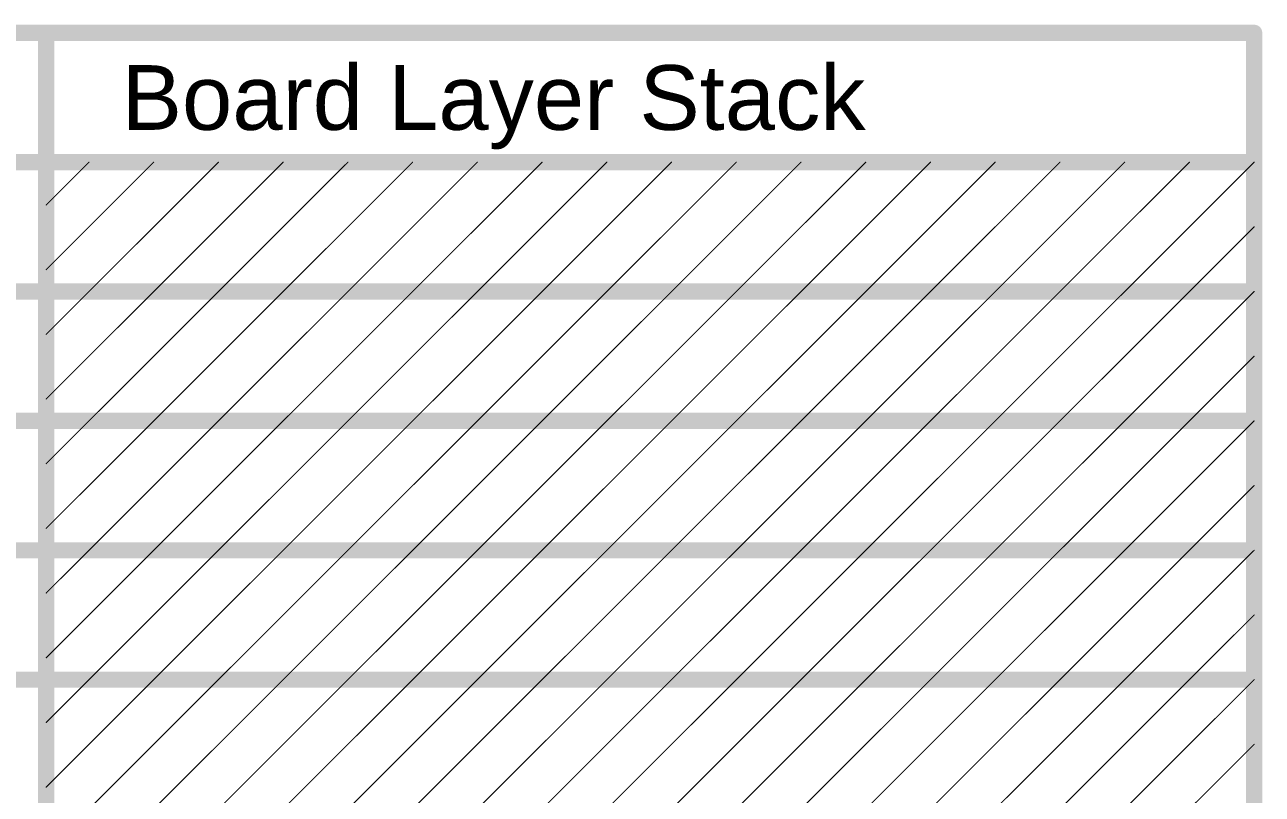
# Model space of a CAD drawing. Header units: inches. Extents: x 24 to 500, y 68 to 269.
# Drawn here: x 471.34 to 500.47, y 237.15 to 255.28 of the extents above; entities that cross this region are included whole.
import ezdxf

# ---------------------------------------------------------------- set-up
doc = ezdxf.new("R2010")
doc.units = ezdxf.units.IN
doc.layers.add('Fabrication', color=76, linetype='Continuous')
doc.styles.add('Arial', font='', dxfattribs={"height": 0.2})
doc.styles.get('Arial').set_extended_font_data('Arial')

msp = doc.modelspace()

# ---------------------------------------------------------------- linework, layer by layer
at = {"layer": 'Fabrication'}
for points in [[(384.997, 255.092, 0.381, 0.381, 0), (500.282, 255.092, 0.381, 0.381, 0)], [(471.842, 218.516, 0.381, 0.381, 0), (471.842, 255.092, 0.381, 0.381, 0)], [(500.282, 218.516, 0.381, 0.381, 0), (500.282, 255.092, 0.381, 0.381, 0)], [(384.997, 252.044, 0.381, 0.381, 0), (500.282, 252.044, 0.381, 0.381, 0)], [(471.842, 249.512, 0.0254, 0.0254, 0), (474.374, 252.044, 0.0254, 0.0254, 0)], [(471.842, 251.036, 0.0254, 0.0254, 0), (472.85, 252.044, 0.0254, 0.0254, 0)], [(472.85, 248.996, 0.0254, 0.0254, 0), (475.898, 252.044, 0.0254, 0.0254, 0)], [(474.374, 248.996, 0.0254, 0.0254, 0), (477.422, 252.044, 0.0254, 0.0254, 0)], [(475.898, 248.996, 0.0254, 0.0254, 0), (478.946, 252.044, 0.0254, 0.0254, 0)], [(477.422, 248.996, 0.0254, 0.0254, 0), (480.47, 252.044, 0.0254, 0.0254, 0)], [(478.946, 248.996, 0.0254, 0.0254, 0), (481.994, 252.044, 0.0254, 0.0254, 0)], [(480.47, 248.996, 0.0254, 0.0254, 0), (483.518, 252.044, 0.0254, 0.0254, 0)], [(481.994, 248.996, 0.0254, 0.0254, 0), (485.042, 252.044, 0.0254, 0.0254, 0)], [(483.518, 248.996, 0.0254, 0.0254, 0), (486.566, 252.044, 0.0254, 0.0254, 0)], [(485.042, 248.996, 0.0254, 0.0254, 0), (488.09, 252.044, 0.0254, 0.0254, 0)], [(486.566, 248.996, 0.0254, 0.0254, 0), (489.614, 252.044, 0.0254, 0.0254, 0)], [(488.09, 248.996, 0.0254, 0.0254, 0), (491.138, 252.044, 0.0254, 0.0254, 0)], [(489.614, 248.996, 0.0254, 0.0254, 0), (492.662, 252.044, 0.0254, 0.0254, 0)], [(491.138, 248.996, 0.0254, 0.0254, 0), (494.186, 252.044, 0.0254, 0.0254, 0)], [(492.662, 248.996, 0.0254, 0.0254, 0), (495.71, 252.044, 0.0254, 0.0254, 0)], [(494.186, 248.996, 0.0254, 0.0254, 0), (497.234, 252.044, 0.0254, 0.0254, 0)], [(495.71, 248.996, 0.0254, 0.0254, 0), (498.758, 252.044, 0.0254, 0.0254, 0)], [(497.234, 248.996, 0.0254, 0.0254, 0), (500.282, 252.044, 0.0254, 0.0254, 0)], [(498.758, 248.996, 0.0254, 0.0254, 0), (500.282, 250.52, 0.0254, 0.0254, 0)], [(457.368, 248.996, 0.381, 0.381, 0), (471.842, 248.996, 0.381, 0.381, 0)], [(471.842, 248.996, 0.381, 0.381, 0), (500.282, 248.996, 0.381, 0.381, 0)], [(471.842, 246.464, 0.0254, 0.0254, 0), (474.374, 248.996, 0.0254, 0.0254, 0)], [(471.842, 247.988, 0.0254, 0.0254, 0), (472.85, 248.996, 0.0254, 0.0254, 0)], [(472.85, 245.948, 0.0254, 0.0254, 0), (475.898, 248.996, 0.0254, 0.0254, 0)], [(474.374, 245.948, 0.0254, 0.0254, 0), (477.422, 248.996, 0.0254, 0.0254, 0)], [(475.898, 245.948, 0.0254, 0.0254, 0), (478.946, 248.996, 0.0254, 0.0254, 0)], [(477.422, 245.948, 0.0254, 0.0254, 0), (480.47, 248.996, 0.0254, 0.0254, 0)], [(478.946, 245.948, 0.0254, 0.0254, 0), (481.994, 248.996, 0.0254, 0.0254, 0)], [(480.47, 245.948, 0.0254, 0.0254, 0), (483.518, 248.996, 0.0254, 0.0254, 0)], [(481.994, 245.948, 0.0254, 0.0254, 0), (485.042, 248.996, 0.0254, 0.0254, 0)], [(483.518, 245.948, 0.0254, 0.0254, 0), (486.566, 248.996, 0.0254, 0.0254, 0)], [(485.042, 245.948, 0.0254, 0.0254, 0), (488.09, 248.996, 0.0254, 0.0254, 0)], [(486.566, 245.948, 0.0254, 0.0254, 0), (489.614, 248.996, 0.0254, 0.0254, 0)], [(488.09, 245.948, 0.0254, 0.0254, 0), (491.138, 248.996, 0.0254, 0.0254, 0)], [(489.614, 245.948, 0.0254, 0.0254, 0), (492.662, 248.996, 0.0254, 0.0254, 0)], [(491.138, 245.948, 0.0254, 0.0254, 0), (494.186, 248.996, 0.0254, 0.0254, 0)], [(492.662, 245.948, 0.0254, 0.0254, 0), (495.71, 248.996, 0.0254, 0.0254, 0)], [(494.186, 245.948, 0.0254, 0.0254, 0), (497.234, 248.996, 0.0254, 0.0254, 0)], [(495.71, 245.948, 0.0254, 0.0254, 0), (498.758, 248.996, 0.0254, 0.0254, 0)], [(497.234, 245.948, 0.0254, 0.0254, 0), (500.282, 248.996, 0.0254, 0.0254, 0)], [(498.758, 245.948, 0.0254, 0.0254, 0), (500.282, 247.472, 0.0254, 0.0254, 0)], [(457.368, 245.948, 0.381, 0.381, 0), (471.842, 245.948, 0.381, 0.381, 0)], [(471.842, 245.948, 0.381, 0.381, 0), (500.282, 245.948, 0.381, 0.381, 0)], [(471.842, 243.416, 0.0254, 0.0254, 0), (474.374, 245.948, 0.0254, 0.0254, 0)], [(471.842, 244.94, 0.0254, 0.0254, 0), (472.85, 245.948, 0.0254, 0.0254, 0)], [(472.85, 242.9, 0.0254, 0.0254, 0), (475.898, 245.948, 0.0254, 0.0254, 0)], [(474.374, 242.9, 0.0254, 0.0254, 0), (477.422, 245.948, 0.0254, 0.0254, 0)], [(475.898, 242.9, 0.0254, 0.0254, 0), (478.946, 245.948, 0.0254, 0.0254, 0)], [(477.422, 242.9, 0.0254, 0.0254, 0), (480.47, 245.948, 0.0254, 0.0254, 0)], [(478.946, 242.9, 0.0254, 0.0254, 0), (481.994, 245.948, 0.0254, 0.0254, 0)], [(480.47, 242.9, 0.0254, 0.0254, 0), (483.518, 245.948, 0.0254, 0.0254, 0)], [(481.994, 242.9, 0.0254, 0.0254, 0), (485.042, 245.948, 0.0254, 0.0254, 0)], [(483.518, 242.9, 0.0254, 0.0254, 0), (486.566, 245.948, 0.0254, 0.0254, 0)], [(485.042, 242.9, 0.0254, 0.0254, 0), (488.09, 245.948, 0.0254, 0.0254, 0)], [(486.566, 242.9, 0.0254, 0.0254, 0), (489.614, 245.948, 0.0254, 0.0254, 0)], [(488.09, 242.9, 0.0254, 0.0254, 0), (491.138, 245.948, 0.0254, 0.0254, 0)], [(489.614, 242.9, 0.0254, 0.0254, 0), (492.662, 245.948, 0.0254, 0.0254, 0)], [(491.138, 242.9, 0.0254, 0.0254, 0), (494.186, 245.948, 0.0254, 0.0254, 0)], [(492.662, 242.9, 0.0254, 0.0254, 0), (495.71, 245.948, 0.0254, 0.0254, 0)], [(494.186, 242.9, 0.0254, 0.0254, 0), (497.234, 245.948, 0.0254, 0.0254, 0)], [(495.71, 242.9, 0.0254, 0.0254, 0), (498.758, 245.948, 0.0254, 0.0254, 0)], [(497.234, 242.9, 0.0254, 0.0254, 0), (500.282, 245.948, 0.0254, 0.0254, 0)], [(498.758, 242.9, 0.0254, 0.0254, 0), (500.282, 244.424, 0.0254, 0.0254, 0)], [(457.368, 242.9, 0.381, 0.381, 0), (471.842, 242.9, 0.381, 0.381, 0)], [(471.842, 242.9, 0.381, 0.381, 0), (500.282, 242.9, 0.381, 0.381, 0)], [(471.842, 240.368, 0.0254, 0.0254, 0), (474.374, 242.9, 0.0254, 0.0254, 0)], [(471.842, 241.892, 0.0254, 0.0254, 0), (472.85, 242.9, 0.0254, 0.0254, 0)], [(472.85, 239.852, 0.0254, 0.0254, 0), (475.898, 242.9, 0.0254, 0.0254, 0)], [(474.374, 239.852, 0.0254, 0.0254, 0), (477.422, 242.9, 0.0254, 0.0254, 0)], [(475.898, 239.852, 0.0254, 0.0254, 0), (478.946, 242.9, 0.0254, 0.0254, 0)], [(477.422, 239.852, 0.0254, 0.0254, 0), (480.47, 242.9, 0.0254, 0.0254, 0)], [(478.946, 239.852, 0.0254, 0.0254, 0), (481.994, 242.9, 0.0254, 0.0254, 0)], [(480.47, 239.852, 0.0254, 0.0254, 0), (483.518, 242.9, 0.0254, 0.0254, 0)], [(481.994, 239.852, 0.0254, 0.0254, 0), (485.042, 242.9, 0.0254, 0.0254, 0)], [(483.518, 239.852, 0.0254, 0.0254, 0), (486.566, 242.9, 0.0254, 0.0254, 0)], [(485.042, 239.852, 0.0254, 0.0254, 0), (488.09, 242.9, 0.0254, 0.0254, 0)], [(486.566, 239.852, 0.0254, 0.0254, 0), (489.614, 242.9, 0.0254, 0.0254, 0)], [(488.09, 239.852, 0.0254, 0.0254, 0), (491.138, 242.9, 0.0254, 0.0254, 0)], [(489.614, 239.852, 0.0254, 0.0254, 0), (492.662, 242.9, 0.0254, 0.0254, 0)], [(491.138, 239.852, 0.0254, 0.0254, 0), (494.186, 242.9, 0.0254, 0.0254, 0)], [(492.662, 239.852, 0.0254, 0.0254, 0), (495.71, 242.9, 0.0254, 0.0254, 0)], [(494.186, 239.852, 0.0254, 0.0254, 0), (497.234, 242.9, 0.0254, 0.0254, 0)], [(495.71, 239.852, 0.0254, 0.0254, 0), (498.758, 242.9, 0.0254, 0.0254, 0)], [(497.234, 239.852, 0.0254, 0.0254, 0), (500.282, 242.9, 0.0254, 0.0254, 0)], [(498.758, 239.852, 0.0254, 0.0254, 0), (500.282, 241.376, 0.0254, 0.0254, 0)], [(457.368, 239.852, 0.381, 0.381, 0), (471.842, 239.852, 0.381, 0.381, 0)], [(471.842, 239.852, 0.381, 0.381, 0), (500.282, 239.852, 0.381, 0.381, 0)], [(471.842, 237.32, 0.0254, 0.0254, 0), (474.374, 239.852, 0.0254, 0.0254, 0)], [(471.842, 238.844, 0.0254, 0.0254, 0), (472.85, 239.852, 0.0254, 0.0254, 0)], [(472.85, 236.804, 0.0254, 0.0254, 0), (475.898, 239.852, 0.0254, 0.0254, 0)], [(474.374, 236.804, 0.0254, 0.0254, 0), (477.422, 239.852, 0.0254, 0.0254, 0)], [(475.898, 236.804, 0.0254, 0.0254, 0), (478.946, 239.852, 0.0254, 0.0254, 0)], [(477.422, 236.804, 0.0254, 0.0254, 0), (480.47, 239.852, 0.0254, 0.0254, 0)], [(478.946, 236.804, 0.0254, 0.0254, 0), (481.994, 239.852, 0.0254, 0.0254, 0)], [(480.47, 236.804, 0.0254, 0.0254, 0), (483.518, 239.852, 0.0254, 0.0254, 0)], [(481.994, 236.804, 0.0254, 0.0254, 0), (485.042, 239.852, 0.0254, 0.0254, 0)], [(483.518, 236.804, 0.0254, 0.0254, 0), (486.566, 239.852, 0.0254, 0.0254, 0)], [(485.042, 236.804, 0.0254, 0.0254, 0), (488.09, 239.852, 0.0254, 0.0254, 0)], [(486.566, 236.804, 0.0254, 0.0254, 0), (489.614, 239.852, 0.0254, 0.0254, 0)], [(488.09, 236.804, 0.0254, 0.0254, 0), (491.138, 239.852, 0.0254, 0.0254, 0)], [(489.614, 236.804, 0.0254, 0.0254, 0), (492.662, 239.852, 0.0254, 0.0254, 0)], [(491.138, 236.804, 0.0254, 0.0254, 0), (494.186, 239.852, 0.0254, 0.0254, 0)], [(492.662, 236.804, 0.0254, 0.0254, 0), (495.71, 239.852, 0.0254, 0.0254, 0)], [(494.186, 236.804, 0.0254, 0.0254, 0), (497.234, 239.852, 0.0254, 0.0254, 0)], [(495.71, 236.804, 0.0254, 0.0254, 0), (498.758, 239.852, 0.0254, 0.0254, 0)], [(497.234, 236.804, 0.0254, 0.0254, 0), (500.282, 239.852, 0.0254, 0.0254, 0)], [(498.758, 236.804, 0.0254, 0.0254, 0), (500.282, 238.328, 0.0254, 0.0254, 0)]]:
    msp.add_lwpolyline(points, format="xyseb", dxfattribs=at)
for points in [[(471.747, 255.092, 0.191, 0.191, 1), (471.937, 255.092, 0.191, 0.191, 1)], [(500.187, 255.092, 0.191, 0.191, 1), (500.377, 255.092, 0.191, 0.191, 1)], [(500.187, 255.092, 0.191, 0.191, 1), (500.377, 255.092, 0.191, 0.191, 1)], [(472.844, 252.044, 0.0127, 0.0127, 1), (472.856, 252.044, 0.0127, 0.0127, 1)], [(474.368, 252.044, 0.0127, 0.0127, 1), (474.38, 252.044, 0.0127, 0.0127, 1)], [(475.892, 252.044, 0.0127, 0.0127, 1), (475.904, 252.044, 0.0127, 0.0127, 1)], [(477.416, 252.044, 0.0127, 0.0127, 1), (477.428, 252.044, 0.0127, 0.0127, 1)], [(478.94, 252.044, 0.0127, 0.0127, 1), (478.952, 252.044, 0.0127, 0.0127, 1)], [(480.464, 252.044, 0.0127, 0.0127, 1), (480.476, 252.044, 0.0127, 0.0127, 1)], [(481.988, 252.044, 0.0127, 0.0127, 1), (482, 252.044, 0.0127, 0.0127, 1)], [(483.512, 252.044, 0.0127, 0.0127, 1), (483.524, 252.044, 0.0127, 0.0127, 1)], [(485.036, 252.044, 0.0127, 0.0127, 1), (485.048, 252.044, 0.0127, 0.0127, 1)], [(486.56, 252.044, 0.0127, 0.0127, 1), (486.572, 252.044, 0.0127, 0.0127, 1)], [(488.084, 252.044, 0.0127, 0.0127, 1), (488.096, 252.044, 0.0127, 0.0127, 1)], [(489.608, 252.044, 0.0127, 0.0127, 1), (489.62, 252.044, 0.0127, 0.0127, 1)], [(491.132, 252.044, 0.0127, 0.0127, 1), (491.144, 252.044, 0.0127, 0.0127, 1)], [(492.656, 252.044, 0.0127, 0.0127, 1), (492.668, 252.044, 0.0127, 0.0127, 1)], [(494.18, 252.044, 0.0127, 0.0127, 1), (494.192, 252.044, 0.0127, 0.0127, 1)], [(495.704, 252.044, 0.0127, 0.0127, 1), (495.716, 252.044, 0.0127, 0.0127, 1)], [(497.228, 252.044, 0.0127, 0.0127, 1), (497.24, 252.044, 0.0127, 0.0127, 1)], [(498.752, 252.044, 0.0127, 0.0127, 1), (498.764, 252.044, 0.0127, 0.0127, 1)], [(500.187, 252.044, 0.191, 0.191, 1), (500.377, 252.044, 0.191, 0.191, 1)], [(500.276, 252.044, 0.0127, 0.0127, 1), (500.288, 252.044, 0.0127, 0.0127, 1)], [(471.836, 251.036, 0.0127, 0.0127, 1), (471.849, 251.036, 0.0127, 0.0127, 1)], [(500.276, 250.52, 0.0127, 0.0127, 1), (500.288, 250.52, 0.0127, 0.0127, 1)], [(471.836, 249.512, 0.0127, 0.0127, 1), (471.849, 249.512, 0.0127, 0.0127, 1)], [(471.747, 248.996, 0.191, 0.191, 1), (471.937, 248.996, 0.191, 0.191, 1)], [(471.747, 248.996, 0.191, 0.191, 1), (471.937, 248.996, 0.191, 0.191, 1)], [(500.187, 248.996, 0.191, 0.191, 1), (500.377, 248.996, 0.191, 0.191, 1)], [(472.844, 248.996, 0.0127, 0.0127, 1), (472.856, 248.996, 0.0127, 0.0127, 1)], [(472.844, 248.996, 0.0127, 0.0127, 1), (472.856, 248.996, 0.0127, 0.0127, 1)], [(474.368, 248.996, 0.0127, 0.0127, 1), (474.38, 248.996, 0.0127, 0.0127, 1)], [(474.368, 248.996, 0.0127, 0.0127, 1), (474.38, 248.996, 0.0127, 0.0127, 1)], [(475.892, 248.996, 0.0127, 0.0127, 1), (475.904, 248.996, 0.0127, 0.0127, 1)], [(475.892, 248.996, 0.0127, 0.0127, 1), (475.904, 248.996, 0.0127, 0.0127, 1)], [(477.416, 248.996, 0.0127, 0.0127, 1), (477.428, 248.996, 0.0127, 0.0127, 1)], [(477.416, 248.996, 0.0127, 0.0127, 1), (477.428, 248.996, 0.0127, 0.0127, 1)], [(478.94, 248.996, 0.0127, 0.0127, 1), (478.952, 248.996, 0.0127, 0.0127, 1)], [(478.94, 248.996, 0.0127, 0.0127, 1), (478.952, 248.996, 0.0127, 0.0127, 1)], [(480.464, 248.996, 0.0127, 0.0127, 1), (480.476, 248.996, 0.0127, 0.0127, 1)], [(480.464, 248.996, 0.0127, 0.0127, 1), (480.476, 248.996, 0.0127, 0.0127, 1)], [(481.988, 248.996, 0.0127, 0.0127, 1), (482, 248.996, 0.0127, 0.0127, 1)], [(481.988, 248.996, 0.0127, 0.0127, 1), (482, 248.996, 0.0127, 0.0127, 1)], [(483.512, 248.996, 0.0127, 0.0127, 1), (483.524, 248.996, 0.0127, 0.0127, 1)], [(483.512, 248.996, 0.0127, 0.0127, 1), (483.524, 248.996, 0.0127, 0.0127, 1)], [(485.036, 248.996, 0.0127, 0.0127, 1), (485.048, 248.996, 0.0127, 0.0127, 1)], [(485.036, 248.996, 0.0127, 0.0127, 1), (485.048, 248.996, 0.0127, 0.0127, 1)], [(486.56, 248.996, 0.0127, 0.0127, 1), (486.572, 248.996, 0.0127, 0.0127, 1)], [(486.56, 248.996, 0.0127, 0.0127, 1), (486.572, 248.996, 0.0127, 0.0127, 1)], [(488.084, 248.996, 0.0127, 0.0127, 1), (488.096, 248.996, 0.0127, 0.0127, 1)], [(488.084, 248.996, 0.0127, 0.0127, 1), (488.096, 248.996, 0.0127, 0.0127, 1)], [(489.608, 248.996, 0.0127, 0.0127, 1), (489.62, 248.996, 0.0127, 0.0127, 1)], [(489.608, 248.996, 0.0127, 0.0127, 1), (489.62, 248.996, 0.0127, 0.0127, 1)], [(491.132, 248.996, 0.0127, 0.0127, 1), (491.144, 248.996, 0.0127, 0.0127, 1)], [(491.132, 248.996, 0.0127, 0.0127, 1), (491.144, 248.996, 0.0127, 0.0127, 1)], [(492.656, 248.996, 0.0127, 0.0127, 1), (492.668, 248.996, 0.0127, 0.0127, 1)], [(492.656, 248.996, 0.0127, 0.0127, 1), (492.668, 248.996, 0.0127, 0.0127, 1)], [(494.18, 248.996, 0.0127, 0.0127, 1), (494.192, 248.996, 0.0127, 0.0127, 1)], [(494.18, 248.996, 0.0127, 0.0127, 1), (494.192, 248.996, 0.0127, 0.0127, 1)], [(495.704, 248.996, 0.0127, 0.0127, 1), (495.716, 248.996, 0.0127, 0.0127, 1)], [(495.704, 248.996, 0.0127, 0.0127, 1), (495.716, 248.996, 0.0127, 0.0127, 1)], [(497.228, 248.996, 0.0127, 0.0127, 1), (497.24, 248.996, 0.0127, 0.0127, 1)], [(497.228, 248.996, 0.0127, 0.0127, 1), (497.24, 248.996, 0.0127, 0.0127, 1)], [(498.752, 248.996, 0.0127, 0.0127, 1), (498.764, 248.996, 0.0127, 0.0127, 1)], [(498.752, 248.996, 0.0127, 0.0127, 1), (498.764, 248.996, 0.0127, 0.0127, 1)], [(500.276, 248.996, 0.0127, 0.0127, 1), (500.288, 248.996, 0.0127, 0.0127, 1)], [(471.836, 247.988, 0.0127, 0.0127, 1), (471.849, 247.988, 0.0127, 0.0127, 1)], [(500.276, 247.472, 0.0127, 0.0127, 1), (500.288, 247.472, 0.0127, 0.0127, 1)], [(471.836, 246.464, 0.0127, 0.0127, 1), (471.849, 246.464, 0.0127, 0.0127, 1)], [(471.747, 245.948, 0.191, 0.191, 1), (471.937, 245.948, 0.191, 0.191, 1)], [(471.747, 245.948, 0.191, 0.191, 1), (471.937, 245.948, 0.191, 0.191, 1)], [(472.844, 245.948, 0.0127, 0.0127, 1), (472.856, 245.948, 0.0127, 0.0127, 1)], [(472.844, 245.948, 0.0127, 0.0127, 1), (472.856, 245.948, 0.0127, 0.0127, 1)], [(474.368, 245.948, 0.0127, 0.0127, 1), (474.38, 245.948, 0.0127, 0.0127, 1)], [(474.368, 245.948, 0.0127, 0.0127, 1), (474.38, 245.948, 0.0127, 0.0127, 1)], [(475.892, 245.948, 0.0127, 0.0127, 1), (475.904, 245.948, 0.0127, 0.0127, 1)], [(475.892, 245.948, 0.0127, 0.0127, 1), (475.904, 245.948, 0.0127, 0.0127, 1)], [(477.416, 245.948, 0.0127, 0.0127, 1), (477.428, 245.948, 0.0127, 0.0127, 1)], [(477.416, 245.948, 0.0127, 0.0127, 1), (477.428, 245.948, 0.0127, 0.0127, 1)], [(478.94, 245.948, 0.0127, 0.0127, 1), (478.952, 245.948, 0.0127, 0.0127, 1)], [(478.94, 245.948, 0.0127, 0.0127, 1), (478.952, 245.948, 0.0127, 0.0127, 1)], [(480.464, 245.948, 0.0127, 0.0127, 1), (480.476, 245.948, 0.0127, 0.0127, 1)], [(480.464, 245.948, 0.0127, 0.0127, 1), (480.476, 245.948, 0.0127, 0.0127, 1)], [(481.988, 245.948, 0.0127, 0.0127, 1), (482, 245.948, 0.0127, 0.0127, 1)], [(481.988, 245.948, 0.0127, 0.0127, 1), (482, 245.948, 0.0127, 0.0127, 1)], [(483.512, 245.948, 0.0127, 0.0127, 1), (483.524, 245.948, 0.0127, 0.0127, 1)], [(483.512, 245.948, 0.0127, 0.0127, 1), (483.524, 245.948, 0.0127, 0.0127, 1)], [(485.036, 245.948, 0.0127, 0.0127, 1), (485.048, 245.948, 0.0127, 0.0127, 1)], [(485.036, 245.948, 0.0127, 0.0127, 1), (485.048, 245.948, 0.0127, 0.0127, 1)], [(486.56, 245.948, 0.0127, 0.0127, 1), (486.572, 245.948, 0.0127, 0.0127, 1)], [(486.56, 245.948, 0.0127, 0.0127, 1), (486.572, 245.948, 0.0127, 0.0127, 1)], [(488.084, 245.948, 0.0127, 0.0127, 1), (488.096, 245.948, 0.0127, 0.0127, 1)], [(488.084, 245.948, 0.0127, 0.0127, 1), (488.096, 245.948, 0.0127, 0.0127, 1)], [(489.608, 245.948, 0.0127, 0.0127, 1), (489.62, 245.948, 0.0127, 0.0127, 1)], [(489.608, 245.948, 0.0127, 0.0127, 1), (489.62, 245.948, 0.0127, 0.0127, 1)], [(491.132, 245.948, 0.0127, 0.0127, 1), (491.144, 245.948, 0.0127, 0.0127, 1)], [(491.132, 245.948, 0.0127, 0.0127, 1), (491.144, 245.948, 0.0127, 0.0127, 1)], [(492.656, 245.948, 0.0127, 0.0127, 1), (492.668, 245.948, 0.0127, 0.0127, 1)], [(492.656, 245.948, 0.0127, 0.0127, 1), (492.668, 245.948, 0.0127, 0.0127, 1)], [(494.18, 245.948, 0.0127, 0.0127, 1), (494.192, 245.948, 0.0127, 0.0127, 1)], [(494.18, 245.948, 0.0127, 0.0127, 1), (494.192, 245.948, 0.0127, 0.0127, 1)], [(495.704, 245.948, 0.0127, 0.0127, 1), (495.716, 245.948, 0.0127, 0.0127, 1)], [(495.704, 245.948, 0.0127, 0.0127, 1), (495.716, 245.948, 0.0127, 0.0127, 1)], [(497.228, 245.948, 0.0127, 0.0127, 1), (497.24, 245.948, 0.0127, 0.0127, 1)], [(497.228, 245.948, 0.0127, 0.0127, 1), (497.24, 245.948, 0.0127, 0.0127, 1)], [(498.752, 245.948, 0.0127, 0.0127, 1), (498.764, 245.948, 0.0127, 0.0127, 1)], [(498.752, 245.948, 0.0127, 0.0127, 1), (498.764, 245.948, 0.0127, 0.0127, 1)], [(500.187, 245.948, 0.191, 0.191, 1), (500.377, 245.948, 0.191, 0.191, 1)], [(500.276, 245.948, 0.0127, 0.0127, 1), (500.288, 245.948, 0.0127, 0.0127, 1)], [(471.836, 244.94, 0.0127, 0.0127, 1), (471.849, 244.94, 0.0127, 0.0127, 1)], [(500.276, 244.424, 0.0127, 0.0127, 1), (500.288, 244.424, 0.0127, 0.0127, 1)], [(471.836, 243.416, 0.0127, 0.0127, 1), (471.849, 243.416, 0.0127, 0.0127, 1)], [(471.747, 242.9, 0.191, 0.191, 1), (471.937, 242.9, 0.191, 0.191, 1)], [(471.747, 242.9, 0.191, 0.191, 1), (471.937, 242.9, 0.191, 0.191, 1)], [(500.187, 242.9, 0.191, 0.191, 1), (500.377, 242.9, 0.191, 0.191, 1)], [(472.844, 242.9, 0.0127, 0.0127, 1), (472.856, 242.9, 0.0127, 0.0127, 1)], [(472.844, 242.9, 0.0127, 0.0127, 1), (472.856, 242.9, 0.0127, 0.0127, 1)], [(474.368, 242.9, 0.0127, 0.0127, 1), (474.38, 242.9, 0.0127, 0.0127, 1)], [(474.368, 242.9, 0.0127, 0.0127, 1), (474.38, 242.9, 0.0127, 0.0127, 1)], [(475.892, 242.9, 0.0127, 0.0127, 1), (475.904, 242.9, 0.0127, 0.0127, 1)], [(475.892, 242.9, 0.0127, 0.0127, 1), (475.904, 242.9, 0.0127, 0.0127, 1)], [(477.416, 242.9, 0.0127, 0.0127, 1), (477.428, 242.9, 0.0127, 0.0127, 1)], [(477.416, 242.9, 0.0127, 0.0127, 1), (477.428, 242.9, 0.0127, 0.0127, 1)], [(478.94, 242.9, 0.0127, 0.0127, 1), (478.952, 242.9, 0.0127, 0.0127, 1)], [(478.94, 242.9, 0.0127, 0.0127, 1), (478.952, 242.9, 0.0127, 0.0127, 1)], [(480.464, 242.9, 0.0127, 0.0127, 1), (480.476, 242.9, 0.0127, 0.0127, 1)], [(480.464, 242.9, 0.0127, 0.0127, 1), (480.476, 242.9, 0.0127, 0.0127, 1)], [(481.988, 242.9, 0.0127, 0.0127, 1), (482, 242.9, 0.0127, 0.0127, 1)], [(481.988, 242.9, 0.0127, 0.0127, 1), (482, 242.9, 0.0127, 0.0127, 1)], [(483.512, 242.9, 0.0127, 0.0127, 1), (483.524, 242.9, 0.0127, 0.0127, 1)], [(483.512, 242.9, 0.0127, 0.0127, 1), (483.524, 242.9, 0.0127, 0.0127, 1)], [(485.036, 242.9, 0.0127, 0.0127, 1), (485.048, 242.9, 0.0127, 0.0127, 1)], [(485.036, 242.9, 0.0127, 0.0127, 1), (485.048, 242.9, 0.0127, 0.0127, 1)], [(486.56, 242.9, 0.0127, 0.0127, 1), (486.572, 242.9, 0.0127, 0.0127, 1)], [(486.56, 242.9, 0.0127, 0.0127, 1), (486.572, 242.9, 0.0127, 0.0127, 1)], [(488.084, 242.9, 0.0127, 0.0127, 1), (488.096, 242.9, 0.0127, 0.0127, 1)], [(488.084, 242.9, 0.0127, 0.0127, 1), (488.096, 242.9, 0.0127, 0.0127, 1)], [(489.608, 242.9, 0.0127, 0.0127, 1), (489.62, 242.9, 0.0127, 0.0127, 1)], [(489.608, 242.9, 0.0127, 0.0127, 1), (489.62, 242.9, 0.0127, 0.0127, 1)], [(491.132, 242.9, 0.0127, 0.0127, 1), (491.144, 242.9, 0.0127, 0.0127, 1)], [(491.132, 242.9, 0.0127, 0.0127, 1), (491.144, 242.9, 0.0127, 0.0127, 1)], [(492.656, 242.9, 0.0127, 0.0127, 1), (492.668, 242.9, 0.0127, 0.0127, 1)], [(492.656, 242.9, 0.0127, 0.0127, 1), (492.668, 242.9, 0.0127, 0.0127, 1)], [(494.18, 242.9, 0.0127, 0.0127, 1), (494.192, 242.9, 0.0127, 0.0127, 1)], [(494.18, 242.9, 0.0127, 0.0127, 1), (494.192, 242.9, 0.0127, 0.0127, 1)], [(495.704, 242.9, 0.0127, 0.0127, 1), (495.716, 242.9, 0.0127, 0.0127, 1)], [(495.704, 242.9, 0.0127, 0.0127, 1), (495.716, 242.9, 0.0127, 0.0127, 1)], [(497.228, 242.9, 0.0127, 0.0127, 1), (497.24, 242.9, 0.0127, 0.0127, 1)], [(497.228, 242.9, 0.0127, 0.0127, 1), (497.24, 242.9, 0.0127, 0.0127, 1)], [(498.752, 242.9, 0.0127, 0.0127, 1), (498.764, 242.9, 0.0127, 0.0127, 1)], [(498.752, 242.9, 0.0127, 0.0127, 1), (498.764, 242.9, 0.0127, 0.0127, 1)], [(500.276, 242.9, 0.0127, 0.0127, 1), (500.288, 242.9, 0.0127, 0.0127, 1)], [(471.836, 241.892, 0.0127, 0.0127, 1), (471.849, 241.892, 0.0127, 0.0127, 1)], [(500.276, 241.376, 0.0127, 0.0127, 1), (500.288, 241.376, 0.0127, 0.0127, 1)], [(471.836, 240.368, 0.0127, 0.0127, 1), (471.849, 240.368, 0.0127, 0.0127, 1)], [(471.747, 239.852, 0.191, 0.191, 1), (471.937, 239.852, 0.191, 0.191, 1)], [(471.747, 239.852, 0.191, 0.191, 1), (471.937, 239.852, 0.191, 0.191, 1)], [(472.844, 239.852, 0.0127, 0.0127, 1), (472.856, 239.852, 0.0127, 0.0127, 1)], [(472.844, 239.852, 0.0127, 0.0127, 1), (472.856, 239.852, 0.0127, 0.0127, 1)], [(474.368, 239.852, 0.0127, 0.0127, 1), (474.38, 239.852, 0.0127, 0.0127, 1)], [(474.368, 239.852, 0.0127, 0.0127, 1), (474.38, 239.852, 0.0127, 0.0127, 1)], [(475.892, 239.852, 0.0127, 0.0127, 1), (475.904, 239.852, 0.0127, 0.0127, 1)], [(475.892, 239.852, 0.0127, 0.0127, 1), (475.904, 239.852, 0.0127, 0.0127, 1)], [(477.416, 239.852, 0.0127, 0.0127, 1), (477.428, 239.852, 0.0127, 0.0127, 1)], [(477.416, 239.852, 0.0127, 0.0127, 1), (477.428, 239.852, 0.0127, 0.0127, 1)], [(478.94, 239.852, 0.0127, 0.0127, 1), (478.952, 239.852, 0.0127, 0.0127, 1)], [(478.94, 239.852, 0.0127, 0.0127, 1), (478.952, 239.852, 0.0127, 0.0127, 1)], [(480.464, 239.852, 0.0127, 0.0127, 1), (480.476, 239.852, 0.0127, 0.0127, 1)], [(480.464, 239.852, 0.0127, 0.0127, 1), (480.476, 239.852, 0.0127, 0.0127, 1)], [(481.988, 239.852, 0.0127, 0.0127, 1), (482, 239.852, 0.0127, 0.0127, 1)], [(481.988, 239.852, 0.0127, 0.0127, 1), (482, 239.852, 0.0127, 0.0127, 1)], [(483.512, 239.852, 0.0127, 0.0127, 1), (483.524, 239.852, 0.0127, 0.0127, 1)], [(483.512, 239.852, 0.0127, 0.0127, 1), (483.524, 239.852, 0.0127, 0.0127, 1)], [(485.036, 239.852, 0.0127, 0.0127, 1), (485.048, 239.852, 0.0127, 0.0127, 1)], [(485.036, 239.852, 0.0127, 0.0127, 1), (485.048, 239.852, 0.0127, 0.0127, 1)], [(486.56, 239.852, 0.0127, 0.0127, 1), (486.572, 239.852, 0.0127, 0.0127, 1)], [(486.56, 239.852, 0.0127, 0.0127, 1), (486.572, 239.852, 0.0127, 0.0127, 1)], [(488.084, 239.852, 0.0127, 0.0127, 1), (488.096, 239.852, 0.0127, 0.0127, 1)], [(488.084, 239.852, 0.0127, 0.0127, 1), (488.096, 239.852, 0.0127, 0.0127, 1)], [(489.608, 239.852, 0.0127, 0.0127, 1), (489.62, 239.852, 0.0127, 0.0127, 1)], [(489.608, 239.852, 0.0127, 0.0127, 1), (489.62, 239.852, 0.0127, 0.0127, 1)], [(491.132, 239.852, 0.0127, 0.0127, 1), (491.144, 239.852, 0.0127, 0.0127, 1)], [(491.132, 239.852, 0.0127, 0.0127, 1), (491.144, 239.852, 0.0127, 0.0127, 1)], [(492.656, 239.852, 0.0127, 0.0127, 1), (492.668, 239.852, 0.0127, 0.0127, 1)], [(492.656, 239.852, 0.0127, 0.0127, 1), (492.668, 239.852, 0.0127, 0.0127, 1)], [(494.18, 239.852, 0.0127, 0.0127, 1), (494.192, 239.852, 0.0127, 0.0127, 1)], [(494.18, 239.852, 0.0127, 0.0127, 1), (494.192, 239.852, 0.0127, 0.0127, 1)], [(495.704, 239.852, 0.0127, 0.0127, 1), (495.716, 239.852, 0.0127, 0.0127, 1)], [(495.704, 239.852, 0.0127, 0.0127, 1), (495.716, 239.852, 0.0127, 0.0127, 1)], [(497.228, 239.852, 0.0127, 0.0127, 1), (497.24, 239.852, 0.0127, 0.0127, 1)], [(497.228, 239.852, 0.0127, 0.0127, 1), (497.24, 239.852, 0.0127, 0.0127, 1)], [(498.752, 239.852, 0.0127, 0.0127, 1), (498.764, 239.852, 0.0127, 0.0127, 1)], [(498.752, 239.852, 0.0127, 0.0127, 1), (498.764, 239.852, 0.0127, 0.0127, 1)], [(500.187, 239.852, 0.191, 0.191, 1), (500.377, 239.852, 0.191, 0.191, 1)], [(500.276, 239.852, 0.0127, 0.0127, 1), (500.288, 239.852, 0.0127, 0.0127, 1)], [(471.836, 238.844, 0.0127, 0.0127, 1), (471.849, 238.844, 0.0127, 0.0127, 1)], [(500.276, 238.328, 0.0127, 0.0127, 1), (500.288, 238.328, 0.0127, 0.0127, 1)], [(471.836, 237.32, 0.0127, 0.0127, 1), (471.849, 237.32, 0.0127, 0.0127, 1)]]:
    msp.add_lwpolyline(points, format="xyseb", close=True, dxfattribs=at)

# ---------------------------------------------------------------- texts
at = {"layer": 'Fabrication', "style": 'Arial'}
msp.add_text('Board Layer Stack', height=1.524, dxfattribs=at).set_placement((473.62, 252.806))

doc.saveas('drawing.dxf')
